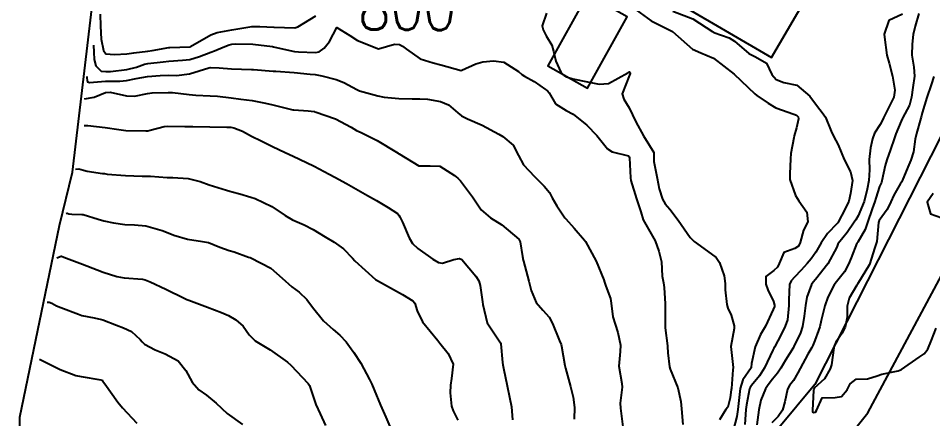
# Model space of a CAD drawing. Header units: metres. Extents: x 307586 to 320046, y 7427249 to 7434250.
# Drawn here: x 319055.7 to 319143.1, y 7427927.3 to 7427965.5 of the extents above; entities that cross this region are included whole.
import ezdxf
from ezdxf.enums import TextEntityAlignment as Align

# ---------------------------------------------------------------- set-up
doc = ezdxf.new("R2010")
doc.units = ezdxf.units.M
doc.header["$MEASUREMENT"] = 0
for name, color, linetype in [('Area', 45, 'Continuous'), ('Cotas', 45, 'Continuous'), ('Curvas de Nivel 1m', 11, 'Continuous'), ('Curvas de Nivel 5m', 15, 'Continuous'), ('Edificações', 30, 'Continuous'), ('Vias Secundárias', 230, 'Continuous')]:
    doc.layers.add(name, color=color, linetype=linetype)
doc.styles.add('Style-STANDARD', font='STANDARD.shx')

msp = doc.modelspace()

# ---------------------------------------------------------------- linework, layer by layer
at = {"layer": 'Area'}
msp.add_polyline3d([(319057.496, 7427798.153, 803.245), (319057.039, 7427805.359, 808.065), (319057.256, 7427808.341, 795.576), (319057.437, 7427814.998, 804.255), (319056.793, 7427823.897, 797.105), (319056.713, 7427834.011, 804.196), (319056.868, 7427839.083, 814.385), (319056.529, 7427847.55, 803.935), (319056.833, 7427855.472, 806.316), (319056.814, 7427857.259, 807.515), (319056.27, 7427863.903, 808.355), (319056.461, 7427873.903, 811.695), (319056.275, 7427877.163, 812.235), (319056.474, 7427879.93, 812.256), (319056.535, 7427888.9, 813.447), (319056.865, 7427891.15, 813.806), (319056.52, 7427904.41, 812.054), (319055.74, 7427910.285, 811.514), (319055.887, 7427927.405, 815.707), (319059.686, 7427945.681, 806.52), (319060.907, 7427950.787, 805.189), (319067.469, 7428006.155, 798.306)], dxfattribs=at)
at = {"layer": 'Curvas de Nivel 1m', "flags": 128}
for points, elevation in [([(319114.768, 7427966.244), (319116.158, 7427965.222), (319118.071, 7427964.275), (319118.144, 7427964.24), (319118.21, 7427964.199), (319120.126, 7427962.529), (319120.898, 7427962.172), (319122.116, 7427961.666), (319124.093, 7427960.13), (319126.075, 7427958.255), (319126.265, 7427958.107), (319127.332, 7427957.358), (319128.061, 7427956.907), (319129.792, 7427956.326), (319130.054, 7427956.215), (319130.194, 7427956.059), (319130.241, 7427955.867), (319130.037, 7427955.009), (319129.825, 7427954.263), (319129.796, 7427954.062), (319129.512, 7427952.561), (319129.46, 7427952.065), (319129.419, 7427950.636), (319129.426, 7427950.066), (319129.96, 7427948.556), (319130.272, 7427948.057), (319131.034, 7427946.958), (319131.131, 7427946.048), (319130.729, 7427945.244), (319130.383, 7427944.055), (319130.233, 7427943.723), (319129.897, 7427943.503), (319128.843, 7427943.121), (319128.394, 7427942.075), (319128.229, 7427941.726), (319127.873, 7427941.402), (319127.131, 7427940.824), (319127.111, 7427940.091), (319127.295, 7427939.535), (319127.836, 7427938.432), (319127.942, 7427938.079), (319127.94, 7427937.971), (319127.829, 7427937.676), (319127.081, 7427936.091), (319126.625, 7427935.273), (319126.101, 7427934.105), (319125.767, 7427932.528), (319125.73, 7427932.144), (319125.708, 7427932.111), (319124.909, 7427930.955), (319124.671, 7427930.121), (319124.561, 7427929.285), (319124.448, 7427928.123), (319124.362, 7427927.468), (319124.008, 7427926.127)], 799), ([(319118.23, 7427966.141), (319120.162, 7427965.424), (319122.057, 7427964.161), (319122.142, 7427964.117), (319123.612, 7427963.612), (319124.134, 7427963.284), (319125.499, 7427962.116), (319126.12, 7427961.784), (319127.196, 7427961.176), (319127.706, 7427960.086), (319128.096, 7427959.62), (319128.835, 7427959.329), (319130.088, 7427959.076), (319131.331, 7427958.047), (319132.063, 7427957.036), (319132.501, 7427956.477), (319132.823, 7427956.028), (319133.371, 7427954.682), (319133.675, 7427954.015), (319133.809, 7427953.802), (319134.017, 7427953.384), (319134.614, 7427952.004), (319135.192, 7427950.797), (319135.388, 7427949.996), (319135.214, 7427948.748), (319135.034, 7427947.999), (319134.68, 7427947.268), (319134.022, 7427946.009), (319133.986, 7427945.955), (319133.931, 7427945.891), (319133.014, 7427944.926), (319132.414, 7427944.032), (319131.894, 7427943.142), (319131.436, 7427942.495), (319131.056, 7427942.048), (319130.49, 7427941.441), (319129.864, 7427940.772), (319129.525, 7427940.396), (319129.374, 7427940.065), (319129.319, 7427938.584), (319129.328, 7427938.065), (319129.184, 7427936.702), (319128.976, 7427936.068), (319128.59, 7427935.283), (319127.941, 7427934.078), (319127.884, 7427933.977), (319127.78, 7427933.777), (319126.989, 7427932.092), (319126.515, 7427931.336), (319125.737, 7427930.411), (319125.612, 7427930.234), (319125.573, 7427930.112), (319125.264, 7427928.568), (319125.215, 7427928.115), (319125.125, 7427926.69)], 798), ([(319140.172, 7427965.851), (319138.863, 7427965.253), (319138.427, 7427963.957), (319138.436, 7427963.661), (319138.677, 7427961.954), (319138.884, 7427961.184), (319139.22, 7427959.949), (319139.43, 7427958.599), (319139.331, 7427957.947), (319138.915, 7427957.101), (319138.359, 7427955.957), (319138.269, 7427955.738), (319138.043, 7427955.324), (319137.488, 7427954.511), (319137.29, 7427953.971), (319137.128, 7427953.088), (319136.987, 7427951.975), (319137.022, 7427951.004), (319136.954, 7427949.975), (319136.789, 7427949.159), (319136.494, 7427947.982), (319135.939, 7427946.627), (319135.698, 7427946.23), (319135.542, 7427945.994), (319134.888, 7427945.031), (319134.065, 7427944.008), (319134.005, 7427943.906), (319133.899, 7427943.636), (319133.037, 7427942.023), (319131.868, 7427940.523), (319131.635, 7427940.272), (319131.475, 7427940.044), (319131.042, 7427938.847), (319130.913, 7427938.049), (319130.795, 7427937.022), (319130.616, 7427936.048), (319130.416, 7427935.439), (319129.784, 7427934.126), (319129.759, 7427934.085), (319129.749, 7427934.06), (319129.008, 7427932.83), (319128.563, 7427932.072), (319128.232, 7427931.599), (319127.747, 7427931.024), (319127.336, 7427930.489), (319127.083, 7427930.09), (319126.638, 7427929.013), (319126.457, 7427928.099), (319126.267, 7427926.67)], 797), ([(319141.718, 7427965.925), (319141.37, 7427964.712), (319141.173, 7427963.93), (319141.081, 7427962.983), (319141.072, 7427961.931), (319141.239, 7427960.801), (319141.302, 7427959.928), (319141.145, 7427958.871), (319141.02, 7427957.931), (319140.826, 7427957.171), (319140.172, 7427955.939), (319140.131, 7427955.86), (319140.049, 7427955.652), (319139.544, 7427954.431), (319139.364, 7427953.947), (319139.02, 7427952.943), (319138.669, 7427951.953), (319138.524, 7427951.429), (319138.211, 7427949.958), (319138.149, 7427949.79), (319137.975, 7427949.4), (319137.619, 7427948.305), (319137.513, 7427947.967), (319137.261, 7427947.285), (319136.834, 7427945.976), (319136.608, 7427945.295), (319135.905, 7427944.111), (319135.854, 7427944.04), (319135.823, 7427943.991), (319135.271, 7427942.614), (319135.024, 7427941.999), (319134.617, 7427941.261), (319133.866, 7427940.307), (319133.646, 7427940.013), (319133.033, 7427938.834), (319132.745, 7427938.026), (319132.41, 7427936.616), (319132.271, 7427936.025), (319132.16, 7427935.674), (319131.793, 7427934.728), (319131.598, 7427934.221), (319131.515, 7427934.034), (319131.145, 7427933.408), (319130.41, 7427932.05), (319130.188, 7427931.622), (319129.746, 7427930.901), (319129.387, 7427930.414), (319129.192, 7427930.065), (319128.926, 7427928.863), (319128.72, 7427928.07), (319128.308, 7427927.473), (319127.701, 7427926.842)], 796), ([(319062.923, 7427962.9), (319062.951, 7427962.227), (319062.991, 7427961.527), (319063.132, 7427960.931), (319063.66, 7427960.428), (319064.088, 7427960.383), (319064.532, 7427960.403), (319066.09, 7427960.564), (319067.029, 7427960.816), (319067.799, 7427961.103), (319068.098, 7427961.166), (319069.571, 7427961.315), (319070.102, 7427961.374), (319071.406, 7427961.464), (319072.105, 7427961.535), (319073.046, 7427961.809), (319074.115, 7427962.233), (319074.477, 7427962.367), (319075.307, 7427962.718), (319075.891, 7427962.946), (319076.126, 7427962.997), (319076.455, 7427963.034), (319078.126, 7427962.999), (319080.023, 7427962.762), (319080.124, 7427962.747), (319080.518, 7427962.656), (319082.118, 7427962.301), (319082.493, 7427962.259), (319084.117, 7427962.216), (319084.463, 7427962.261), (319084.958, 7427962.602), (319085.471, 7427963.255), (319086.143, 7427964.59), (319087.391, 7427963.827), (319088.131, 7427963.361), (319090.123, 7427962.54), (319091.662, 7427962.99), (319092.127, 7427962.959), (319092.429, 7427962.818), (319092.798, 7427962.51), (319094.11, 7427961.609), (319095.358, 7427961.223), (319096.101, 7427961.039), (319098.038, 7427960.497), (319098.094, 7427960.502), (319099.42, 7427961.11), (319100.106, 7427961.311), (319101.109, 7427961.408), (319102.106, 7427961.269), (319103.513, 7427960.379), (319103.823, 7427960.106), (319104.089, 7427959.936), (319104.999, 7427959.445), (319106.076, 7427958.677), (319106.262, 7427958.535), (319106.432, 7427958.345), (319107.034, 7427957.307), (319108.056, 7427956.655), (319108.714, 7427956.313), (319110.037, 7427955.256), (319110.97, 7427954.291), (319112.01, 7427953.014), (319112.452, 7427952.718), (319114.004, 7427952.333), (319114.078, 7427952.249), (319114.104, 7427952.146), (319114.195, 7427950.248), (319114.241, 7427949.976), (319114.778, 7427948.242), (319115.182, 7427946.996), (319115.415, 7427946.235), (319115.919, 7427945.325), (319116.563, 7427944.22), (319116.918, 7427943.239), (319117.145, 7427942.211), (319117.229, 7427940.843), (319117.348, 7427940.208), (319117.419, 7427939.777), (319117.494, 7427938.205), (319117.505, 7427937.881), (319117.507, 7427936.205), (319117.516, 7427935.912), (319117.73, 7427934.201), (319117.736, 7427934.155), (319117.776, 7427933.542), (319117.911, 7427932.199), (319117.981, 7427931.976), (319118.719, 7427930.19), (319119.004, 7427928.904), (319119.055, 7427928.187), (319119.186, 7427926.697)], 801), ([(319062.293, 7427959.92), (319062.3, 7427959.745), (319062.311, 7427959.567), (319062.347, 7427959.411), (319062.542, 7427959.337), (319064.079, 7427959.466), (319065.441, 7427959.474), (319066.08, 7427959.522), (319066.982, 7427959.717), (319068.084, 7427959.899), (319069.303, 7427960.006), (319070.085, 7427960.024), (319070.84, 7427960.018), (319072.087, 7427960.175), (319073.933, 7427960.732), (319074.052, 7427960.772), (319074.094, 7427960.78), (319074.926, 7427960.722), (319076.092, 7427960.63), (319077.999, 7427960.588), (319078.092, 7427960.582), (319078.198, 7427960.572), (319080.091, 7427960.423), (319080.341, 7427960.407), (319082.089, 7427960.289), (319083.614, 7427960.143), (319084.088, 7427960.087), (319084.715, 7427959.975), (319086.083, 7427959.634), (319086.831, 7427959.329), (319088.074, 7427958.661), (319088.311, 7427958.558), (319090.068, 7427958.053), (319090.676, 7427957.925), (319092.066, 7427957.814), (319093.341, 7427957.776), (319094.066, 7427957.777), (319094.799, 7427957.749), (319096.064, 7427957.539), (319096.811, 7427957.209), (319097.714, 7427956.445), (319098.049, 7427956.165), (319098.622, 7427955.856), (319100.035, 7427955.25), (319101.629, 7427954.404), (319102.021, 7427954.181), (319102.99, 7427953.363), (319103.516, 7427952.377), (319103.99, 7427951.493), (319105.016, 7427950.36), (319105.964, 7427949.446), (319106.455, 7427948.84), (319106.731, 7427948.338), (319107.171, 7427947.558), (319107.934, 7427946.41), (319108.007, 7427946.319), (319108.808, 7427945.422), (319109.811, 7427944.301), (319109.902, 7427944.172), (319110.913, 7427942.29), (319111.649, 7427940.489), (319111.719, 7427940.281), (319111.849, 7427939.915), (319112.274, 7427938.711), (319112.347, 7427938.272), (319112.509, 7427936.958), (319112.722, 7427936.266), (319113.002, 7427935.463), (319113.229, 7427934.258), (319113.198, 7427933.679), (319113.099, 7427932.26), (319113.381, 7427930.613), (319113.417, 7427930.253), (319113.225, 7427928.748), (319113.238, 7427928.255), (319113.475, 7427926.473)], 802), ([(319062.053, 7427957.78), (319063.001, 7427957.923), (319064.066, 7427958.37), (319064.502, 7427958.41), (319066.061, 7427958.062), (319066.836, 7427958.044), (319068.065, 7427958.289), (319068.511, 7427958.35), (319070.067, 7427958.398), (319070.466, 7427958.377), (319072.064, 7427958.185), (319072.678, 7427958.136), (319074.063, 7427958.06), (319074.765, 7427958.02), (319076.06, 7427957.867), (319077.002, 7427957.752), (319078.057, 7427957.634), (319079.354, 7427957.367), (319080.051, 7427957.194), (319081.955, 7427956.73), (319082.044, 7427956.717), (319083.423, 7427956.619), (319084.008, 7427956.576), (319084.043, 7427956.569), (319084.099, 7427956.552), (319086.042, 7427955.879), (319087.536, 7427955.062), (319088.026, 7427954.769), (319088.472, 7427954.556), (319090.016, 7427953.811), (319091.849, 7427952.677), (319092.004, 7427952.584), (319092.047, 7427952.563), (319092.115, 7427952.518), (319093.986, 7427951.377), (319095.066, 7427951.4), (319095.986, 7427951.353), (319097.407, 7427950.448), (319097.721, 7427950.194), (319097.968, 7427949.959), (319099.114, 7427948.428), (319099.94, 7427947.177), (319100.833, 7427946.411), (319101.923, 7427945.739), (319103.542, 7427944.375), (319103.668, 7427944.141), (319103.886, 7427942.719), (319103.947, 7427942.369), (319103.969, 7427942.281), (319104.481, 7427940.364), (319104.725, 7427939.48), (319105.2, 7427938.356), (319105.825, 7427937.594), (319106.424, 7427936.946), (319106.758, 7427936.336), (319107.424, 7427934.69), (319107.571, 7427934.323), (319107.62, 7427934.161), (319107.772, 7427933.264), (319107.935, 7427932.318), (319107.99, 7427932.087), (319108.482, 7427930.313), (319108.714, 7427929.32), (319108.849, 7427928.309), (319108.813, 7427927.197)], 803), ([(319062.023, 7427955.23), (319062.374, 7427955.222), (319064.025, 7427955.052), (319065.338, 7427954.837), (319066.022, 7427954.754), (319067.933, 7427954.712), (319068.022, 7427954.715), (319068.095, 7427954.727), (319068.337, 7427954.797), (319069.674, 7427955.136), (319070.027, 7427955.171), (319071.647, 7427955.143), (319072.027, 7427955.134), (319072.396, 7427955.124), (319074.027, 7427955.095), (319075.654, 7427955.086), (319076.027, 7427955.077), (319076.329, 7427955.008), (319077.134, 7427954.693), (319077.719, 7427954.383), (319078.018, 7427954.206), (319078.926, 7427953.759), (319080.009, 7427953.232), (319081.231, 7427952.648), (319081.998, 7427952.297), (319082.598, 7427952.027), (319083.984, 7427951.367), (319085.422, 7427950.596), (319085.97, 7427950.296), (319087.082, 7427949.692), (319087.959, 7427949.186), (319089.086, 7427948.549), (319089.948, 7427948.069), (319091.061, 7427947.409), (319091.936, 7427946.84), (319092.091, 7427946.675), (319092.182, 7427946.516), (319092.431, 7427946.007), (319093.064, 7427944.503), (319093.378, 7427943.978), (319093.893, 7427943.502), (319095.334, 7427942.475), (319095.878, 7427942.173), (319096.239, 7427942.103), (319097.338, 7427942.448), (319097.884, 7427942.526), (319098.084, 7427942.438), (319099.44, 7427940.843), (319099.719, 7427940.421), (319099.848, 7427939.951), (319100.07, 7427938.418), (319100.103, 7427938.144), (319100.504, 7427936.413), (319101.784, 7427934.478), (319101.815, 7427934.4), (319101.987, 7427932.618), (319102.011, 7427932.396), (319102.074, 7427932.079), (319102.434, 7427930.389), (319102.659, 7427929.317), (319102.819, 7427928.379), (319102.933, 7427927.145)], 804), ([(319143.112, 7427948.757), (319142.53, 7427947.911), (319142.834, 7427946.799), (319143.938, 7427946.422)], 794), ([(319060.313, 7427946.85), (319060.418, 7427946.857), (319060.566, 7427946.816), (319060.866, 7427946.77), (319061.795, 7427946.754), (319061.921, 7427946.737), (319063.367, 7427946.308), (319063.916, 7427946.149), (319064.826, 7427945.929), (319065.912, 7427945.775), (319066.845, 7427945.749), (319067.912, 7427945.667), (319069.478, 7427945.214), (319069.906, 7427945.047), (319070.587, 7427944.773), (319071.899, 7427944.374), (319073.333, 7427944.174), (319073.896, 7427944.06), (319074.986, 7427943.625), (319075.889, 7427943.305), (319076.351, 7427943.167), (319077.719, 7427942.682), (319077.882, 7427942.625), (319077.959, 7427942.602), (319079.867, 7427941.603), (319080.929, 7427940.649), (319081.845, 7427939.834), (319082.548, 7427939.337), (319083.283, 7427938.618), (319083.822, 7427937.887), (319084.888, 7427936.599), (319085.795, 7427935.765), (319086.436, 7427935.227), (319087.045, 7427934.571), (319087.358, 7427934.146), (319087.773, 7427933.56), (319088.436, 7427932.553), (319089.287, 7427930.998), (319089.502, 7427930.542), (319089.727, 7427929.997), (319090.316, 7427928.534), (319090.832, 7427927.387), (319091.22, 7427926.517)], 806), ([(319059.413, 7427942.61), (319059.844, 7427942.754), (319059.881, 7427942.753), (319060.104, 7427942.674), (319061.87, 7427942.011), (319063.259, 7427941.462), (319063.859, 7427941.248), (319065.148, 7427940.837), (319065.852, 7427940.708), (319067.615, 7427940.568), (319067.85, 7427940.519), (319068.345, 7427940.298), (319069.841, 7427939.604), (319071.566, 7427938.763), (319071.831, 7427938.633), (319072.039, 7427938.548), (319073.82, 7427937.887), (319075.142, 7427937.387), (319075.809, 7427937.097), (319076.528, 7427936.699), (319077.204, 7427936.096), (319077.789, 7427935.259), (319078.349, 7427934.674), (319079.775, 7427933.819), (319081.433, 7427932.643), (319081.759, 7427932.352), (319083.435, 7427930.614), (319083.544, 7427930.426), (319083.725, 7427929.849), (319084.148, 7427928.606), (319084.573, 7427927.728), (319085.063, 7427926.596)], 807), ([(319058.513, 7427938.36), (319058.693, 7427938.377), (319058.941, 7427938.265), (319059.387, 7427938.035), (319059.817, 7427937.869), (319061.476, 7427937.216), (319061.806, 7427937.108), (319062.985, 7427936.862), (319063.679, 7427936.729), (319063.801, 7427936.692), (319065.127, 7427936.168), (319065.794, 7427935.938), (319066.547, 7427935.575), (319067.375, 7427934.806), (319067.56, 7427934.583), (319067.779, 7427934.378), (319068.815, 7427933.832), (319069.77, 7427933.444), (319071.008, 7427932.768), (319071.749, 7427931.863), (319072.329, 7427930.751), (319072.994, 7427930.009), (319073.72, 7427929.483), (319074.643, 7427928.721), (319075.698, 7427927.744), (319077.149, 7427926.688)], 808), ([(319057.763, 7427932.92), (319059.748, 7427931.932), (319061.249, 7427931.377), (319061.739, 7427931.266), (319063.634, 7427930.952), (319063.734, 7427930.915), (319063.796, 7427930.849), (319063.99, 7427930.587), (319065.239, 7427928.835), (319065.705, 7427928.301), (319067.044, 7427926.81)], 809)]:
    msp.add_lwpolyline(points, dxfattribs=dict(at, elevation=elevation))
at = {"layer": 'Curvas de Nivel 5m', "flags": 128}
for points, elevation in [([(319063.563, 7427965.87), (319063.602, 7427964.711), (319063.669, 7427963.482), (319063.879, 7427962.378), (319064.111, 7427962.085), (319064.93, 7427962.022), (319066.112, 7427962.073), (319066.766, 7427962.167), (319068.116, 7427962.337), (319068.527, 7427962.386), (319070.121, 7427962.682), (319070.208, 7427962.693), (319072.123, 7427962.737), (319072.139, 7427962.743), (319072.175, 7427962.759), (319074.135, 7427963.894), (319074.745, 7427964.116), (319076.14, 7427964.369), (319078.052, 7427964.681), (319078.143, 7427964.689), (319078.81, 7427964.673), (319080.142, 7427964.617), (319080.188, 7427964.614), (319082.142, 7427964.568), (319082.435, 7427964.636), (319084.159, 7427965.696)], 800), ([(319106.167, 7427965.946), (319105.757, 7427964.745), (319105.852, 7427964.353), (319106.137, 7427963.798), (319106.691, 7427962.904), (319106.847, 7427962.339), (319107.065, 7427961.379), (319107.556, 7427960.328), (319107.819, 7427960.053), (319108.089, 7427959.893), (319108.702, 7427959.699), (319110.084, 7427959.403), (319111.201, 7427959.17), (319112.083, 7427959.258), (319113.933, 7427960.252), (319114.02, 7427960.325), (319114.095, 7427960.358), (319114.156, 7427960.249), (319114.156, 7427960.186), (319114.091, 7427960.053), (319113.409, 7427958.26), (319113.551, 7427957.741), (319114.06, 7427956.909), (319114.378, 7427956.247), (319114.7, 7427955.587), (319115.439, 7427954.236), (319116.014, 7427953.331), (319116.435, 7427952.652), (319116.414, 7427952.224), (319116.411, 7427951.81), (319116.731, 7427950.219), (319116.948, 7427949.2), (319117.246, 7427948.211), (319117.508, 7427947.766), (319117.943, 7427947.242), (319118.747, 7427946.192), (319119.909, 7427944.557), (319120.27, 7427944.176), (319121.891, 7427942.993), (319122.365, 7427942.63), (319122.692, 7427942.148), (319123.134, 7427940.871), (319123.231, 7427940.139), (319123.249, 7427939.541), (319123.411, 7427938.136), (319123.503, 7427937.808), (319123.823, 7427937.128), (319124.107, 7427936.127), (319124.083, 7427935.853), (319123.783, 7427934.13), (319123.995, 7427932.128), (319123.98, 7427931.907), (319123.833, 7427930.129), (319123.822, 7427930.04), (319123.724, 7427929.234), (319123.482, 7427928.366), (319123.297, 7427928.134), (319122.687, 7427927.157)], 800), ([(319143.156, 7427959.904), (319142.896, 7427959.102), (319142.488, 7427957.914), (319142.058, 7427956.437), (319141.944, 7427956.031), (319141.911, 7427955.921), (319141.493, 7427954.463), (319141.377, 7427953.926), (319141.206, 7427952.733), (319140.967, 7427951.93), (319140.671, 7427951.258), (319140.141, 7427949.938), (319140.083, 7427949.838), (319139.979, 7427949.693), (319139.328, 7427948.581), (319139.042, 7427947.949), (319138.695, 7427947.203), (319137.935, 7427946.172), (319137.867, 7427945.961), (319137.711, 7427944.157), (319137.662, 7427943.964), (319137.529, 7427943.596), (319137.018, 7427941.973), (319135.864, 7427940.086), (319135.824, 7427940.029), (319135.803, 7427939.991), (319135.08, 7427938.762), (319134.885, 7427937.999), (319134.882, 7427936.94), (319134.71, 7427936.001), (319134.402, 7427935.406), (319133.791, 7427934.569), (319133.629, 7427934.168), (319133.6, 7427934.012), (319133.377, 7427932.403), (319133.256, 7427932.015), (319132.727, 7427931.046), (319131.735, 7427930.154), (319131.698, 7427930.066), (319131.686, 7427930.031), (319131.678, 7427929.976), (319131.578, 7427928.032), (319131.582, 7427927.902), (319131.711, 7427927.85), (319131.851, 7427927.889), (319131.963, 7427928.027), (319132.51, 7427929.237), (319133.732, 7427929.281), (319134.353, 7427929.384), (319134.895, 7427929.998), (319135.158, 7427930.586), (319135.753, 7427931.019), (319136.836, 7427931.056), (319137.757, 7427931.339), (319138.207, 7427931.507), (319139.762, 7427931.803), (319140.088, 7427931.935), (319141.775, 7427933.117), (319142.233, 7427933.451), (319142.588, 7427933.902), (319142.942, 7427934.752), (319143.393, 7427935.894)], 795), ([(319061.213, 7427951.07), (319061.536, 7427951.106), (319061.974, 7427950.976), (319062.326, 7427950.875), (319063.786, 7427950.668), (319063.971, 7427950.639), (319064.219, 7427950.599), (319065.969, 7427950.472), (319067.575, 7427950.412), (319067.969, 7427950.412), (319068.363, 7427950.402), (319069.968, 7427950.285), (319070.485, 7427950.258), (319071.967, 7427950.181), (319073.111, 7427949.89), (319073.961, 7427949.579), (319075.608, 7427949.062), (319075.955, 7427948.954), (319076.147, 7427948.899), (319076.889, 7427948.696), (319077.949, 7427948.405), (319078.359, 7427948.263), (319079.936, 7427947.514), (319081.238, 7427946.647), (319081.919, 7427946.228), (319083.045, 7427945.754), (319083.91, 7427945.312), (319085.044, 7427944.599), (319085.898, 7427944.098), (319086.781, 7427943.466), (319087.667, 7427942.563), (319087.879, 7427942.332), (319089.853, 7427940.54), (319091.842, 7427939.408), (319092.416, 7427939.089), (319093.404, 7427938.496), (319093.603, 7427938.266), (319093.824, 7427937.56), (319094.334, 7427936.485), (319095.786, 7427934.698), (319095.979, 7427934.467), (319096.781, 7427933.463), (319097.25, 7427932.448), (319097.113, 7427931.079), (319097.02, 7427930.451), (319096.989, 7427929.714), (319097.113, 7427928.449), (319097.26, 7427927.998), (319097.7, 7427927.111)], 805)]:
    msp.add_lwpolyline(points, dxfattribs=dict(at, elevation=elevation))
at = {"layer": 'Edificações'}
for points in [[(319118.943, 7427976.243), (319115.15, 7427969.039), (319127.669, 7427961.708), (319131.715, 7427968.66)], [(319110.086, 7427967.764), (319106.292, 7427960.939), (319110.086, 7427958.79), (319113.879, 7427965.615)]]:
    msp.add_lwpolyline(points, close=True, dxfattribs=at)
at = {"layer": 'Vias Secundárias'}
for points, elevation in [([(319183.643, 7428084.181), (319177.226, 7428047.183), (319166.987, 7428021.175), (319163.857, 7428009.861), (319156.287, 7427985.608), (319148.835, 7427967.018), (319146.895, 7427960.182), (319131.807, 7427930.501), (319119.753, 7427916.045), (319108.704, 7427904.72), (319092.603, 7427890.002), (319083.124, 7427876.379), (319074.383, 7427861.926), (319067.12, 7427847.141), (319058.101, 7427830.458), (319056.757, 7427828.439)], 810.755), ([(319183.643, 7428084.181), (319177.226, 7428047.183), (319166.987, 7428021.175), (319163.857, 7428009.861), (319156.287, 7427985.608), (319148.835, 7427967.018), (319146.895, 7427960.182), (319131.807, 7427930.501), (319119.753, 7427916.045), (319108.704, 7427904.72), (319092.603, 7427890.002), (319083.124, 7427876.379), (319074.383, 7427861.926), (319067.12, 7427847.141), (319058.101, 7427830.458), (319056.757, 7427828.439)], 810.755), ([(319057.132, 7427819.219), (319068.865, 7427840.003), (319083.772, 7427868.155), (319094.362, 7427885.664), (319110.818, 7427901.642), (319127.943, 7427916.655), (319136.875, 7427927.818), (319147.907, 7427948.388), (319155.202, 7427965.311), (319160.979, 7427982.981), (319169.537, 7428010.865), (319178.003, 7428038.838), (319184.264, 7428062.404)], 800.863), ([(319057.132, 7427819.219), (319068.865, 7427840.003), (319083.772, 7427868.155), (319094.362, 7427885.664), (319110.818, 7427901.642), (319127.943, 7427916.655), (319136.875, 7427927.818), (319147.907, 7427948.388), (319155.202, 7427965.311), (319160.979, 7427982.981), (319169.537, 7428010.865), (319178.003, 7428038.838), (319184.264, 7428062.404)], 800.863)]:
    msp.add_lwpolyline(points, dxfattribs=dict(at, elevation=elevation))

# ---------------------------------------------------------------- texts
at = {"layer": 'Cotas', "style": 'Style-STANDARD'}
msp.add_text('800', height=4, rotation=359.26707, dxfattribs=at).set_placement((319092.866, 7427966.367, 800), align=Align.MIDDLE_CENTER)

doc.saveas('drawing.dxf')
